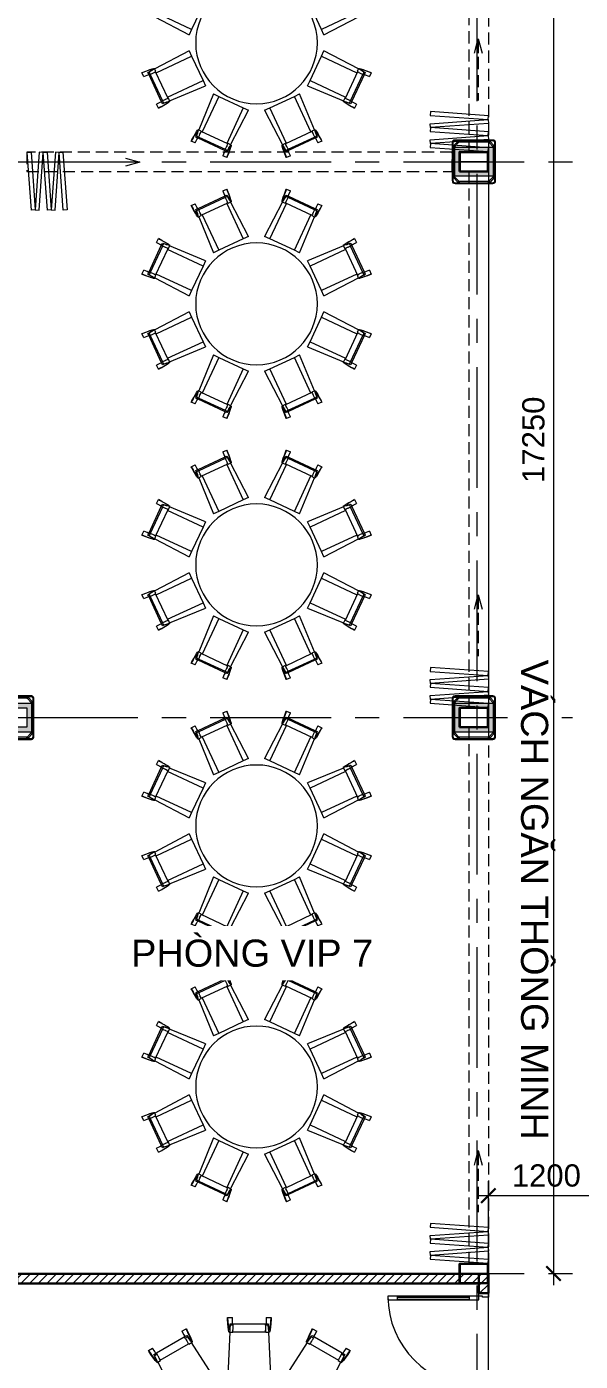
# Model space of a CAD drawing. Header units: millimetres. Extents: x 886808 to 1650903, y -1008069 to 230892.
# Drawn here: x 935289 to 941021, y -434078 to -420272 of the extents above; entities that cross this region are included whole.
import ezdxf
from ezdxf.xclip import XClip

# ---------------------------------------------------------------- set-up
doc = ezdxf.new("R2010")
doc.units = ezdxf.units.MM
doc.header["$XCLIPFRAME"] = 0
doc.linetypes.add('2nd Fl type B$0$$0$3.tuong bao ngoai$0$HIDDEN', pattern=[0.375, 0.25, -0.125])
doc.linetypes.add('CENTER', pattern=[2, 1.25, -0.25, 0.25, -0.25])
doc.layers.get('0').update_dxf_attribs({"lineweight": 0})
for name, color, linetype, lineweight in [('0.NETMANHNHAT-0.05', 251, 'Continuous', 0), ('03- Net Cua- 153', 153, 'Continuous', 9), ('8l NET TO', 8, 'Continuous', 9), ('A-GLAZ-CURT', 52, 'Continuous', 5), ('A-Wall', 113, 'Continuous', 30), ('A_Dim', 8, 'Continuous', 5), ('DS_Dim', 8, 'Continuous', 0), ('HACTH', 8, 'Continuous', 0), ('I-FURN', 252, 'Continuous', 5), ('net vl', 33, 'Continuous', 5), ('X-BT-MB-F1$0$SP-CỬA', 157, 'Continuous', 0)]:
    doc.layers.add(name, color=color, linetype=linetype, lineweight=lineweight)
doc.styles.add('Roof Fl type B$0$GHICHUTHUONG', font='arial.ttf', dxfattribs={"width": 0.8})
doc.styles.add('TIÊU ĐỀ', font='arial.ttf', dxfattribs={"height": 230})
doc.dimstyles.new('1-100', dxfattribs={"dimtxt": 230, "dimasz": 150, "dimexe": 150, "dimexo": 300, "dimgap": 90, "dimtad": 1, "dimdec": 0, "dimrnd": 5, "dimzin": 0, "dimtxsty": 'TIÊU ĐỀ', "dimblk": 'ARCHTICK', "dimcen": 100, "dimdle": 120, "dimclrd": 256, "dimclre": 256, "dimclrt": 2, "dimadec": 0, "dimazin": 0, "dimtfac": 1, "dimtdec": 0, "dimtix": 1, "dimtmove": 1, "dimatfit": 3, "dimldrblk": 'OPEN30', "dimfxl": 900, "dimtolj": 1, "dimtzin": 0, "dimlwd": 13, "dimlwe": 13, "dimarcsym": 1})

# ---------------------------------------------------------------- blocks, each defined once
blk = doc.blocks.new('TRUC KHU BEP')
at = {"layer": '8l NET TO', "color": 251, "linetype": 'CENTER', "ltscale": 1000, "true_color": 0x636466, "transparency": 33554636}
for p, q in [((5035, -4024), (5035, 41133)), ((-5729, 21350), (13215, 21350)), ((-5729, 15600), (13215, 15600)), ((-5729, 9850), (13215, 9850))]:
    blk.add_line(p, q, dxfattribs=at)
blk = doc.blocks.new('_ArchTick')
at = {"color": 0, "linetype": 'ByBlock', "const_width": 0.15}
blk.add_lwpolyline([(-0.5, -0.5), (0.5, 0.5)], dxfattribs=at)
blk = doc.blocks.new('_Open30')
at = {"color": 0, "linetype": 'ByBlock', "lineweight": -2}
for p, q in [((-1, 0.268), (0, 0)), ((0, 0), (-1, -0.268)), ((0, 0), (-1, 0))]:
    blk.add_line(p, q, dxfattribs=at)
blk = doc.blocks.new('A$C0DD655ED')
at = {"layer": 'A_Dim', "transparency": 33554636}
h = blk.add_hatch(dxfattribs=at)
h.set_pattern_fill('ANGLE', color=256)
h.set_pattern_definition([(0, (4687050.9006, -31895392.7794), (0, 6.985), [5.08, -1.905]), (90, (4687050.9006, -31895392.7794), (-6.985, 4e-16), [5.08, -1.905])])
h.paths.add_polyline_path([(25, 375), (425, 375), (425, 75), (25, 75)])
h.paths.add_polyline_path([(75, 325), (375, 325), (375, 125), (75, 125)], flags=16)
at = {"layer": '03- Net Cua- 153', "linetype": 'Continuous', "transparency": 33554636}
for p, q in [((125, 442), (125, 450)), ((125, 442), (125, 450)), ((128, 442), (128, 450)), ((128, 442), (128, 450)), ((322, 442), (322, 450)), ((322, 442), (322, 450)), ((325, 442), (325, 450)), ((325, 442), (325, 450)), ((442, 325), (450, 325)), ((442, 322), (450, 322)), ((125, 8), (125, 0)), ((125, 8), (125, 0)), ((128, 8), (128, 0)), ((128, 8), (128, 0)), ((322, 8), (322, 0)), ((322, 8), (322, 0)), ((325, 8), (325, 0)), ((325, 8), (325, 0)), ((442, 128), (450, 128)), ((442, 125), (450, 125))]:
    blk.add_line(p, q, dxfattribs=at)
for points in [[(30, 0), (420, 0, 0.414214), (450, 30), (450, 420, 0.414214), (420, 450), (30, 450, 0.414214), (0, 420), (0, 30, 0.414214)], [(30, 8), (420, 8, 0.414214), (442, 30), (442, 420, 0.414214), (420, 442), (30, 442, 0.414214), (8, 420), (8, 30, 0.414214)]]:
    blk.add_lwpolyline(points, format="xyb", close=True, dxfattribs=at)
at = {"layer": 'A-GLAZ-CURT', "transparency": 33554636}
for points in [[(61, 442), (75, 442), (75, 428), (61, 428)], [(389, 442), (375, 442), (375, 428), (389, 428)], [(11, 389), (25, 389), (25, 375), (11, 375)], [(425, 389), (439, 389), (439, 375), (425, 375)], [(11, 75), (25, 75), (25, 61), (11, 61)], [(61, 8), (75, 8), (75, 22), (61, 22)], [(389, 8), (375, 8), (375, 22), (389, 22)], [(425, 75), (439, 75), (439, 61), (425, 61)]]:
    blk.add_lwpolyline(points, close=True, dxfattribs=at)
at = {"layer": 'A_Dim', "transparency": 33554636}
for points in [[(15, 389), (61, 438)], [(71, 428), (25, 379)], [(75, 428), (61, 442)], [(61, 428), (75, 442)], [(375, 428), (389, 442)], [(389, 428), (375, 442)], [(379, 428), (425, 379)], [(435, 389), (389, 438)], [(25, 375), (11, 389)], [(11, 375), (25, 389)], [(439, 375), (425, 389)], [(425, 375), (439, 389)], [(25, 61), (11, 75)], [(11, 61), (25, 75)], [(15, 61), (61, 12)], [(73, 20), (25, 71)], [(75, 22), (61, 8)], [(61, 22), (75, 8)], [(375, 22), (389, 8)], [(389, 22), (375, 8)], [(377, 20), (425, 71)], [(435, 61), (389, 12)], [(439, 61), (425, 75)], [(425, 61), (439, 75)]]:
    blk.add_lwpolyline(points, dxfattribs=at)
for points in [[(61, 442), (389, 442), (389, 428), (61, 428)], [(25, 61), (11, 61), (11, 389), (25, 389)], [(25, 375), (425, 375), (425, 75), (25, 75)], [(75, 325), (375, 325), (375, 125), (75, 125)], [(425, 61), (439, 61), (439, 389), (425, 389)], [(61, 8), (389, 8), (389, 22), (61, 22)]]:
    blk.add_lwpolyline(points, close=True, dxfattribs=at)
blk = doc.blocks.new('*U608')
at = {"layer": 'I-FURN', "transparency": 33554636}
for p, q in [((1100, -945), (1100, -877)), ((1547, -898), (1100, -877)), ((1100, -1255), (1100, -945)), ((1547, -891), (1547, -930)), ((1552, -931), (1552, -1269)), ((1574, -890), (1573, -892)), ((1620, -933), (1620, -903)), ((1620, -903), (1636, -903)), ((1620, -933), (1636, -933)), ((1620, -933), (1636, -933)), ((1636, -903), (1636, -933)), ((1636, -933), (1636, -1267)), ((1684, -875), (1699, -875)), ((1699, -875), (1699, -925)), ((1100, -1323), (1100, -1255)), ((1100, -1323), (1547, -1302)), ((1547, -1270), (1547, -1309)), ((1550, -1269), (1548, -1270)), ((1620, -1297), (1620, -1267)), ((1620, -1267), (1636, -1267)), ((1620, -1297), (1636, -1297)), ((1636, -1267), (1636, -1297)), ((1699, -1325), (1684, -1325)), ((1699, -1275), (1699, -1325))]:
    blk.add_line(p, q, dxfattribs=at)
at = {"layer": 'I-FURN', "transparency": 33554636, "flags": 128}
for points in [[(1547, -890), (1555, -887), (1573, -884), (1601, -881), (1638, -878), (1684, -875)], [(1620, -903), (1587, -900), (1563, -897), (1550, -894), (1547, -890)], [(1548, -930), (1550, -931), (1563, -931), (1565, -932)], [(1699, -875), (1657, -878), (1623, -881), (1598, -884), (1582, -887), (1574, -890)], [(1575, -894), (1586, -897), (1606, -900), (1636, -903)], [(1582, -932), (1586, -932), (1588, -932)], [(1635, -926), (1657, -926), (1699, -925)], [(1547, -1310), (1550, -1306), (1563, -1303), (1587, -1300), (1620, -1297)], [(1684, -1325), (1638, -1322), (1601, -1319), (1573, -1316), (1555, -1313), (1547, -1310)], [(1552, -1269), (1566, -1268), (1570, -1268)], [(1565, -1268), (1563, -1269), (1556, -1269)], [(1620, -1267), (1586, -1268), (1570, -1268)], [(1636, -1297), (1606, -1300), (1586, -1303), (1575, -1306), (1574, -1310)], [(1574, -1310), (1582, -1313), (1598, -1316), (1623, -1319), (1657, -1322), (1699, -1325)], [(1699, -1275), (1657, -1274), (1635, -1274)]]:
    blk.add_lwpolyline(points, dxfattribs=at)
at = {"layer": 'I-FURN', "transparency": 33554636}
for start_param, end_param in [(0.092227, 0.260344), (0.269372, 0.369668)]:
    blk.add_ellipse((2630, -930), major_axis=(-1083, 0), ratio=0.007077, start_param=start_param, end_param=end_param, dxfattribs=at)
blk = doc.blocks.new('*U609')
at = {"layer": 'A_Dim', "color": 0, "linetype": 'ByBlock', "lineweight": -2, "transparency": 16777216}
for p, rotation in [((1515429, -18060), 90.00000000000004), ((1515577, -18610), 120), ((1515577, -17510), 60.00000000000006), ((1515979, -19013), 150.0000000000001), ((1515979, -17108), 30.00000000000008), ((1516529, -19160), 180), ((1517079, -19013), 210), ((1517079, -17108), 330.0000000000001), ((1517482, -18610), 240), ((1517482, -17510), 300.0000000000001), ((1517629, -18060), 270)]:
    blk.add_blockref('*U608', p, dxfattribs=dict(at, rotation=rotation))
blk.add_blockref('*U608', (1516529, -16960), dxfattribs=at)
blk = doc.blocks.new('Cafeteria_Table_-_Round_3929 - 54_ Dia_-V26-MẶT BẰNG BỐ TRÍ TẦNG 2')
at = {"layer": 'I-FURN', "transparency": 33554636}
for p, q in [((-452, 986), (-179, 1113)), ((-197, 1168), (-156, 1187)), ((-179, 1113), (-155, 1125)), ((-174, 1101), (-179, 1113)), ((-149, 1112), (-174, 1101)), ((-156, 1187), (-151, 1175)), ((-149, 1112), (-155, 1125)), ((460, 1125), (454, 1112)), ((478, 1101), (454, 1112)), ((455, 1175), (461, 1187)), ((460, 1125), (484, 1113)), ((461, 1187), (502, 1168)), ((484, 1113), (478, 1101)), ((484, 1113), (757, 986)), ((-523, 1016), (-483, 1035)), ((-518, 1004), (-523, 1016)), ((-476, 975), (-452, 986)), ((-470, 962), (-476, 975)), ((-446, 974), (-470, 962)), ((-446, 974), (-452, 986)), ((-446, 974), (-452, 986)), ((-174, 1101), (-446, 974)), ((-422, 917), (-146, 1046)), ((-157, 1040), (15, 672)), ((-145, 1044), (-143, 1042)), ((-143, 1042), (-112, 1057)), ((-131, 1086), (-124, 1079)), ((-122, 1078), (-121, 1079)), ((70, 697), (-117, 1055)), ((422, 1055), (235, 697)), ((290, 672), (462, 1040)), ((417, 1057), (448, 1042)), ((426, 1079), (427, 1078)), ((429, 1079), (436, 1086)), ((448, 1042), (450, 1044)), ((451, 1046), (726, 917)), ((751, 974), (478, 1101)), ((757, 986), (751, 974)), ((757, 986), (751, 974)), ((775, 962), (751, 974)), ((757, 986), (781, 975)), ((781, 975), (775, 962)), ((788, 1035), (828, 1016)), ((828, 1016), (822, 1004)), ((-452, 898), (-421, 913)), ((-447, 901), (-294, 528)), ((-432, 942), (-434, 946)), ((-411, 922), (-239, 554)), ((544, 554), (715, 922)), ((598, 528), (752, 901)), ((725, 913), (757, 898)), ((739, 946), (737, 942)), ((70, 697), (15, 672)), ((290, 672), (235, 697)), ((-961, 332), (-834, 604)), ((-821, 598), (-948, 326)), ((-893, 298), (-764, 574)), ((-882, 635), (-863, 676)), ((-863, 676), (-851, 670)), ((-834, 604), (-823, 629)), ((-834, 604), (-821, 599)), ((-834, 604), (-821, 598)), ((-823, 629), (-810, 623)), ((-810, 623), (-821, 599)), ((-793, 586), (-790, 585)), ((-401, 391), (-770, 563)), ((-767, 614), (-767, 616)), ((-760, 573), (-746, 605)), ((-376, 446), (-748, 599)), ((-239, 554), (-294, 528)), ((15, 672), (-239, 554)), ((544, 554), (290, 672)), ((598, 528), (544, 554)), ((1053, 599), (680, 446)), ((1074, 563), (706, 391)), ((1050, 605), (1065, 573)), ((1069, 574), (1198, 298)), ((1072, 616), (1072, 614)), ((1094, 585), (1098, 586)), ((1115, 623), (1127, 629)), ((1126, 599), (1115, 623)), ((1126, 599), (1139, 604)), ((1126, 598), (1139, 604)), ((1253, 326), (1126, 598)), ((1127, 629), (1139, 604)), ((1139, 604), (1266, 332)), ((1156, 670), (1168, 676)), ((1168, 676), (1187, 635)), ((-376, 446), (-401, 391)), ((706, 391), (680, 446)), ((-1034, 309), (-1016, 349)), ((-1022, 303), (-1034, 309)), ((-972, 308), (-961, 332)), ((-972, 308), (-960, 302)), ((-961, 332), (-948, 326)), ((-948, 326), (-960, 302)), ((-908, 306), (-904, 304)), ((-904, 264), (-890, 296)), ((-902, 303), (-893, 298)), ((-890, 296), (-892, 297)), ((-520, 138), (-888, 309)), ((-401, 391), (-520, 138)), ((824, 138), (706, 391)), ((1192, 309), (824, 138)), ((1194, 296), (1209, 264)), ((1196, 297), (1195, 296)), ((1253, 326), (1266, 332)), ((1265, 302), (1253, 326)), ((1265, 302), (1277, 308)), ((1266, 332), (1277, 308)), ((1320, 349), (1339, 309)), ((1339, 309), (1327, 303)), ((-927, 274), (-926, 274)), ((-902, 270), (-545, 83)), ((850, 83), (1207, 270)), ((1231, 274), (1232, 274)), ((-520, 138), (-545, 83)), ((850, 83), (824, 138)), ((-545, -83), (-902, -270)), ((-888, -309), (-520, -138)), ((-545, -83), (-520, -138)), ((-520, -138), (-401, -391)), ((706, -391), (824, -138)), ((824, -138), (850, -83)), ((824, -138), (1192, -309)), ((1207, -270), (850, -83)), ((-926, -274), (-927, -274)), ((-890, -296), (-904, -264)), ((1209, -264), (1194, -296)), ((1232, -274), (1231, -274)), ((-1034, -309), (-1022, -303)), ((-1016, -349), (-1034, -309)), ((-960, -302), (-972, -308)), ((-961, -332), (-972, -308)), ((-948, -326), (-961, -332)), ((-834, -604), (-961, -332)), ((-960, -302), (-948, -326)), ((-948, -326), (-821, -598)), ((-904, -304), (-908, -306)), ((-893, -298), (-902, -303)), ((-764, -574), (-893, -298)), ((-892, -297), (-890, -296)), ((-770, -563), (-401, -391)), ((-401, -391), (-376, -446)), ((680, -446), (706, -391)), ((706, -391), (1074, -563)), ((1198, -298), (1069, -574)), ((1126, -598), (1253, -326)), ((1266, -332), (1139, -604)), ((1195, -296), (1196, -297)), ((1253, -326), (1265, -302)), ((1266, -332), (1253, -326)), ((1277, -308), (1265, -302)), ((1277, -308), (1266, -332)), ((1339, -309), (1320, -349)), ((1327, -303), (1339, -309)), ((-748, -599), (-376, -446)), ((-294, -528), (-447, -901)), ((-294, -528), (-239, -554)), ((544, -554), (598, -528)), ((752, -901), (598, -528)), ((680, -446), (1053, -599)), ((-863, -676), (-882, -635)), ((-851, -670), (-863, -676)), ((-821, -598), (-834, -604)), ((-821, -599), (-834, -604)), ((-823, -629), (-834, -604)), ((-810, -623), (-823, -629)), ((-821, -599), (-810, -623)), ((-767, -616), (-767, -614)), ((-746, -605), (-760, -573)), ((-239, -554), (-411, -922)), ((-239, -554), (15, -672)), ((15, -672), (-157, -1040)), ((15, -672), (70, -697)), ((235, -697), (290, -672)), ((290, -672), (544, -554)), ((462, -1040), (290, -672)), ((715, -922), (544, -554)), ((1065, -573), (1050, -605)), ((1072, -614), (1072, -616)), ((1098, -586), (1094, -585)), ((1115, -623), (1126, -599)), ((1127, -629), (1115, -623)), ((1139, -604), (1126, -598)), ((1139, -604), (1126, -599)), ((1139, -604), (1127, -629)), ((1168, -676), (1156, -670)), ((1187, -635), (1168, -676)), ((-117, -1055), (70, -697)), ((235, -697), (422, -1055)), ((-476, -975), (-470, -962)), ((-470, -962), (-446, -974)), ((-462, -920), (-463, -920)), ((-421, -913), (-452, -898)), ((-146, -1046), (-422, -917)), ((726, -917), (451, -1046)), ((757, -898), (725, -913)), ((751, -974), (775, -962)), ((768, -920), (767, -920)), ((775, -962), (781, -975)), ((-523, -1016), (-518, -1004)), ((-483, -1035), (-523, -1016)), ((-452, -986), (-476, -975)), ((-452, -986), (-446, -974)), ((-452, -986), (-446, -974)), ((-179, -1113), (-452, -986)), ((-446, -974), (-174, -1101)), ((-179, -1113), (-174, -1101)), ((-174, -1101), (-149, -1112)), ((-143, -1042), (-145, -1044)), ((-112, -1057), (-143, -1042)), ((448, -1042), (417, -1057)), ((450, -1044), (448, -1042)), ((454, -1112), (478, -1101)), ((478, -1101), (751, -974)), ((478, -1101), (484, -1113)), ((757, -986), (484, -1113)), ((751, -974), (757, -986)), ((751, -974), (757, -986)), ((781, -975), (757, -986)), ((828, -1016), (788, -1035)), ((822, -1004), (828, -1016)), ((-156, -1187), (-197, -1168)), ((-155, -1125), (-179, -1113)), ((-151, -1175), (-156, -1187)), ((-155, -1125), (-149, -1112)), ((454, -1112), (460, -1125)), ((461, -1187), (455, -1175)), ((484, -1113), (460, -1125)), ((502, -1168), (461, -1187))]:
    blk.add_line(p, q, dxfattribs=at)
at = {"layer": 'I-FURN', "transparency": 33554636, "flags": 128}
for points in [[(-197, 1168), (-182, 1133), (-174, 1115)], [(-121, 1079), (-122, 1087), (-125, 1101), (-132, 1123), (-143, 1152), (-156, 1187)], [(-155, 1125), (-142, 1102), (-131, 1087)], [(-151, 1175), (-135, 1136), (-124, 1104), (-116, 1081), (-111, 1065), (-111, 1057)], [(-111, 1057), (-115, 1058), (-122, 1068), (-134, 1086), (-149, 1112)], [(416, 1057), (416, 1065), (420, 1081), (428, 1104), (440, 1136), (455, 1175)], [(454, 1112), (439, 1086), (427, 1068), (420, 1058), (416, 1057)], [(461, 1187), (447, 1152), (437, 1123), (430, 1101), (426, 1087), (426, 1079)], [(436, 1087), (446, 1102), (460, 1125)], [(478, 1115), (486, 1133), (502, 1168)], [(-523, 1016), (-505, 983), (-490, 956), (-478, 937), (-469, 925), (-463, 920)], [(-453, 898), (-459, 903), (-468, 916), (-481, 938), (-498, 967), (-518, 1004)], [(-457, 983), (-466, 1001), (-483, 1035)], [(-463, 920), (-461, 922), (-463, 932), (-468, 950), (-476, 975)], [(-174, 1101), (-160, 1073), (-153, 1060)], [(-146, 1046), (-152, 1057), (-154, 1060)], [(-151, 1056), (-151, 1054), (-148, 1049)], [(458, 1060), (456, 1057), (451, 1046)], [(452, 1049), (455, 1054), (456, 1056)], [(458, 1060), (465, 1073), (478, 1101)], [(822, 1004), (802, 967), (786, 938), (773, 916), (763, 903), (758, 898)], [(788, 1035), (771, 1001), (762, 983)], [(781, 975), (772, 950), (767, 932), (766, 922), (768, 920)], [(768, 920), (773, 925), (782, 937), (794, 956), (810, 983), (828, 1016)], [(-470, 962), (-460, 934), (-454, 913), (-451, 901), (-453, 898)], [(-421, 913), (-421, 915), (-425, 926)], [(730, 926), (726, 915), (726, 913)], [(758, 898), (756, 901), (758, 913), (765, 934), (775, 962)], [(-882, 635), (-848, 618), (-831, 609)], [(-767, 616), (-772, 621), (-785, 630), (-804, 642), (-830, 657), (-863, 676)], [(-851, 670), (-815, 650), (-785, 633), (-764, 620), (-751, 611), (-746, 606)], [(-823, 629), (-797, 620), (-780, 615), (-770, 613)], [(-746, 606), (-749, 604), (-761, 606), (-781, 612), (-810, 623)], [(-776, 579), (-774, 578), (-763, 574), (-761, 573)], [(1050, 606), (1056, 611), (1069, 620), (1090, 633), (1119, 650), (1156, 670)], [(1115, 623), (1086, 612), (1066, 606), (1054, 604), (1050, 606)], [(1066, 573), (1068, 574), (1079, 578)], [(1168, 676), (1135, 657), (1109, 642), (1089, 630), (1077, 621), (1072, 616)], [(1074, 613), (1085, 615), (1102, 620), (1127, 629)], [(1135, 609), (1153, 618), (1187, 635)], [(-1034, 309), (-999, 295), (-970, 285), (-949, 278), (-934, 274), (-927, 274)], [(-905, 264), (-913, 264), (-928, 268), (-952, 276), (-983, 288), (-1022, 303)], [(-963, 326), (-981, 334), (-1016, 349)], [(-927, 277), (-934, 284), (-949, 294), (-972, 308)], [(-960, 302), (-933, 286), (-915, 275), (-906, 267), (-905, 264)], [(-908, 306), (-921, 313), (-948, 326)], [(-896, 300), (-902, 303), (-903, 303)], [(1198, 298), (1209, 304), (1213, 306)], [(1209, 304), (1207, 303), (1201, 300)], [(1327, 303), (1288, 288), (1257, 276), (1233, 268), (1217, 264), (1210, 264)], [(1210, 264), (1211, 267), (1220, 275), (1238, 286), (1265, 302)], [(1253, 326), (1226, 313), (1212, 306)], [(1277, 308), (1254, 294), (1239, 284), (1231, 277)], [(1232, 274), (1239, 274), (1254, 278), (1275, 285), (1304, 295), (1339, 309)], [(1320, 349), (1286, 334), (1267, 326)], [(-927, -274), (-934, -274), (-949, -278), (-970, -285), (-999, -295), (-1034, -309)], [(-1022, -303), (-983, -288), (-952, -276), (-928, -268), (-913, -264), (-905, -264)], [(-905, -264), (-906, -267), (-915, -275), (-933, -286), (-960, -302)], [(1265, -302), (1238, -286), (1220, -275), (1211, -267), (1210, -264)], [(1210, -264), (1217, -264), (1233, -268), (1257, -276), (1288, -288), (1327, -303)], [(1339, -309), (1304, -295), (1275, -285), (1254, -278), (1239, -274), (1232, -274)], [(-1016, -349), (-981, -334), (-963, -326)], [(-972, -308), (-949, -294), (-934, -284), (-927, -277)], [(-948, -326), (-921, -313), (-908, -306)], [(-903, -303), (-902, -303), (-896, -300)], [(1213, -306), (1209, -304), (1198, -298)], [(1201, -300), (1207, -303), (1209, -304)], [(1212, -306), (1226, -313), (1253, -326)], [(1231, -277), (1239, -284), (1254, -294), (1277, -308)], [(1267, -326), (1286, -334), (1320, -349)], [(-831, -609), (-848, -618), (-882, -635)], [(-863, -676), (-830, -657), (-804, -642), (-785, -630), (-772, -621), (-767, -616)], [(-746, -606), (-751, -611), (-764, -620), (-785, -633), (-815, -650), (-851, -670)], [(-770, -613), (-780, -615), (-797, -620), (-823, -629)], [(-810, -623), (-781, -612), (-761, -606), (-749, -604), (-746, -606)], [(-790, -585), (-793, -586), (-795, -587)], [(-761, -573), (-763, -574), (-774, -578), (-776, -579)], [(1050, -606), (1054, -604), (1066, -606), (1086, -612), (1115, -623)], [(1156, -670), (1119, -650), (1090, -633), (1069, -620), (1056, -611), (1050, -606)], [(1079, -578), (1068, -574), (1066, -573)], [(1072, -616), (1077, -621), (1089, -630), (1109, -642), (1135, -657), (1168, -676)], [(1127, -629), (1102, -620), (1085, -615), (1074, -613)], [(1187, -635), (1153, -618), (1135, -609)], [(-463, -920), (-469, -925), (-478, -937), (-490, -956), (-505, -983), (-523, -1016)], [(-518, -1004), (-498, -967), (-481, -938), (-468, -916), (-459, -903), (-453, -898)], [(-476, -975), (-468, -950), (-463, -932), (-461, -922)], [(-453, -898), (-451, -901), (-454, -913), (-460, -934), (-470, -962)], [(-434, -947), (-434, -946), (-432, -942)], [(-426, -928), (-425, -926), (-421, -915), (-421, -913)], [(726, -913), (726, -915), (730, -926), (731, -928)], [(737, -942), (739, -946), (739, -947)], [(775, -962), (765, -934), (758, -913), (756, -901), (758, -898)], [(758, -898), (763, -903), (773, -916), (786, -938), (802, -967), (822, -1004)], [(766, -922), (767, -932), (772, -950), (781, -975)], [(828, -1016), (810, -983), (794, -956), (782, -937), (773, -925), (768, -920)], [(-483, -1035), (-466, -1001), (-457, -983)], [(-153, -1060), (-160, -1073), (-174, -1101)], [(-156, -1187), (-143, -1152), (-132, -1123), (-125, -1101), (-122, -1087), (-121, -1079)], [(-121, -1079), (-124, -1079), (-131, -1087), (-142, -1102), (-155, -1125)], [(-154, -1060), (-152, -1057), (-146, -1046)], [(-148, -1049), (-151, -1054), (-151, -1056)], [(-111, -1057), (-111, -1065), (-116, -1081), (-124, -1104), (-135, -1136), (-151, -1175)], [(-149, -1112), (-134, -1086), (-122, -1068), (-115, -1058), (-111, -1057)], [(455, -1175), (440, -1136), (428, -1104), (420, -1081), (416, -1065), (416, -1057)], [(416, -1057), (420, -1058), (427, -1068), (439, -1086), (454, -1112)], [(460, -1125), (446, -1102), (436, -1087), (429, -1079), (426, -1079)], [(426, -1079), (426, -1087), (430, -1101), (437, -1123), (447, -1152), (461, -1187)], [(451, -1046), (456, -1057), (458, -1060)], [(456, -1056), (455, -1054), (452, -1049)], [(478, -1101), (465, -1073), (458, -1060)], [(762, -983), (771, -1001), (788, -1035)], [(-174, -1115), (-182, -1133), (-197, -1168)], [(502, -1168), (486, -1133), (478, -1115)]]:
    blk.add_lwpolyline(points, dxfattribs=at)
at = {"layer": 'I-FURN', "transparency": 33554636}
for start, end in [(0, 180), (180, 0)]:
    blk.add_arc((152, 0), 630, start, end, dxfattribs=at)
for centre, major_axis, start_param, end_param in [((-833, 1797), (-412, 884), 3.410964, 3.51126), ((1137, 1797), (412, 884), 2.771925, 2.872221), ((-833, 1797), (-412, 884), 3.23382, 3.401937), ((1137, 1797), (412, 884), 2.881248, 3.049365), ((-1644, 985), (-884, 412), 2.771925, 2.865674), ((-1644, 985), (-884, 412), 2.881248, 3.049365), ((1949, 985), (884, 412), 3.23382, 3.401937), ((1949, 985), (884, 412), 3.417511, 3.51126), ((-1644, -985), (884, 412), 0.269372, 0.369668), ((-1644, -985), (884, 412), 0.092227, 0.260344), ((1949, -985), (-884, 412), 6.022841, 6.190958), ((1949, -985), (-884, 412), 5.913518, 6.013814), ((-833, -1797), (412, 884), 5.913518, 6.013814), ((-833, -1797), (412, 884), 6.022841, 6.190958), ((1137, -1797), (-412, 884), 0.092227, 0.260344), ((1137, -1797), (-412, 884), 0.269372, 0.369668)]:
    blk.add_ellipse(centre, major_axis=major_axis, ratio=0.007077, start_param=start_param, end_param=end_param, dxfattribs=at)
blk = doc.blocks.new('*D641')
at = {"layer": 'A_Dim', "lineweight": 13, "transparency": 16777216}
for p, q in [((940069, -434889), (940069, -432214)), ((941269, -434817), (941269, -432214)), ((939949, -432364), (941389, -432364))]:
    blk.add_line(p, q, dxfattribs=at)
at = {"layer": 'Defpoints', "color": 0, "transparency": 16777216}
for p in [(941269, -432364), (941269, -435117), (940069, -435189, 0)]:
    blk.add_point(p, dxfattribs=at)
at = {"layer": 'A_Dim', "lineweight": 13, "transparency": 16777216, "xscale": 150, "yscale": 150, "zscale": 150, "rotation": 180}
blk.add_blockref('_ArchTick', (940069, -432364), dxfattribs=at)
at = {"layer": 'A_Dim', "lineweight": 13, "transparency": 16777216, "xscale": 150, "yscale": 150, "zscale": 150}
blk.add_blockref('_ArchTick', (941269, -432364), dxfattribs=at)
at = {"layer": 'A_Dim', "color": 2, "transparency": 16777216, "insert": (940669, -432157), "char_height": 230, "attachment_point": 5, "style": 'TIÊU ĐỀ'}
blk.add_mtext('\\A1;1200', dxfattribs=at)
blk = doc.blocks.new('*D1242')
at = {"layer": 'A_Dim', "lineweight": 13, "transparency": 16777216}
for p, q in [((940743, -415800), (940743, -433290)), ((940625, -415920), (940893, -415920)), ((940727, -433170), (940893, -433170))]:
    blk.add_line(p, q, dxfattribs=at)
at = {"layer": 'Defpoints', "color": 0, "transparency": 16777216}
for p in [(940325, -415920), (940427, -433170), (940743, -433170)]:
    blk.add_point(p, dxfattribs=at)
at = {"layer": 'A_Dim', "lineweight": 13, "transparency": 16777216, "xscale": 150, "yscale": 150, "zscale": 150}
for p, rotation in [((940743, -415920), 90), ((940743, -433170), 270)]:
    blk.add_blockref('_ArchTick', p, dxfattribs=dict(at, rotation=rotation))
at = {"layer": 'A_Dim', "color": 2, "transparency": 16777216, "insert": (940536, -424545), "char_height": 230, "attachment_point": 5, "rotation": 90, "style": 'TIÊU ĐỀ'}
blk.add_mtext('\\A1;17250', dxfattribs=at)
blk = doc.blocks.new('*U73')
at = {"layer": 'X-BT-MB-F1$0$SP-CỬA', "transparency": 33554636}
blk.add_line((-50, 100), (-50, 840), dxfattribs=at)
for points in [[(-30, 0), (-30, 940), (-70, 940), (-70, 0)], [(-30, 100), (-70, 100), (-70, 840), (-30, 840)], [(-1000, -100), (-960, -100), (-960, -40), (-970, -40), (-970, 0), (-1000, 0)], [(0, -100), (-40, -100), (-40, -40), (-30, -40), (-30, 0), (0, 0)]]:
    blk.add_lwpolyline(points, close=True, dxfattribs=at)
at = {"layer": 'X-BT-MB-F1$0$SP-CỬA', "ltscale": 100, "transparency": 33554636}
blk.add_arc((-30, 0), 940, 90, 180, dxfattribs=at)
blk = doc.blocks.new('cc')
at = {"layer": 'A-GLAZ-CURT', "transparency": 33554636}
blk.add_lwpolyline([(222569, 39756), (222287, 39756), (222287, 39659), (222278, 39659), (222278, 39859), (222287, 39859), (222287, 39762), (222569, 39762), (222569, 39859), (222578, 39859), (222578, 39659), (222569, 39659)], close=True, dxfattribs=at)
at = {"layer": 'A-Wall', "transparency": 33554636}
blk.add_lwpolyline([(222278, 39659), (222578, 39659), (222578, 39859), (222278, 39859)], close=True, dxfattribs=at)
blk = doc.blocks.new('*U181')
at = {"layer": '0.NETMANHNHAT-0.05', "color": 251, "lineweight": 5, "true_color": 0x636466, "transparency": 33554636}
for points in [[(6, 3), (46, 0), (88, 598), (49, 601)], [(171, 3), (131, 0), (88, 598), (128, 601)], [(171, 3), (211, 0), (254, 598), (214, 601)], [(336, 3), (297, 0), (254, 598), (294, 601)], [(336, 3), (376, 0), (419, 598), (379, 601)]]:
    blk.add_lwpolyline(points, close=True, dxfattribs=at)
at = {"layer": '0.NETMANHNHAT-0.05', "color": 251, "linetype": '2nd Fl type B$0$$0$3.tuong bao ngoai$0$HIDDEN', "lineweight": 5, "ltscale": 500, "true_color": 0x636466, "transparency": 33554636}
blk.add_lwpolyline([(4405, 0), (0, 0), (0, 200), (4405, 200)], close=True, dxfattribs=at)
blk.add_leader([(1172, 104), (535, 104)], dimstyle='1-100', override={"dimscale": 0, "dimtad": 0}, dxfattribs=at)
blk = doc.blocks.new('*U164')
at = {"layer": '0.NETMANHNHAT-0.05', "color": 251, "lineweight": 5, "true_color": 0x636466, "transparency": 33554636}
for points in [[(6, 3), (46, 0), (88, 598), (49, 601)], [(171, 3), (131, 0), (88, 598), (128, 601)], [(171, 3), (211, 0), (254, 598), (214, 601)], [(336, 3), (297, 0), (254, 598), (294, 601)], [(336, 3), (376, 0), (419, 598), (379, 601)]]:
    blk.add_lwpolyline(points, close=True, dxfattribs=at)
at = {"layer": '0.NETMANHNHAT-0.05', "color": 251, "linetype": '2nd Fl type B$0$$0$3.tuong bao ngoai$0$HIDDEN', "lineweight": 5, "ltscale": 500, "true_color": 0x636466, "transparency": 33554636}
blk.add_lwpolyline([(5550, 0), (0, 0), (0, 200), (5550, 200)], close=True, dxfattribs=at)
blk.add_leader([(1172, 104), (535, 104)], dimstyle='1-100', override={"dimscale": 0, "dimtad": 0}, dxfattribs=at)
blk = doc.blocks.new('*U180')
at = {"layer": '0.NETMANHNHAT-0.05', "color": 251, "lineweight": 5, "true_color": 0x636466, "transparency": 33554636}
for points in [[(6, 3), (46, 0), (88, 598), (49, 601)], [(171, 3), (131, 0), (88, 598), (128, 601)], [(171, 3), (211, 0), (254, 598), (214, 601)], [(336, 3), (297, 0), (254, 598), (294, 601)], [(336, 3), (376, 0), (419, 598), (379, 601)]]:
    blk.add_lwpolyline(points, close=True, dxfattribs=at)
at = {"layer": '0.NETMANHNHAT-0.05', "color": 251, "linetype": '2nd Fl type B$0$$0$3.tuong bao ngoai$0$HIDDEN', "lineweight": 5, "ltscale": 500, "true_color": 0x636466, "transparency": 33554636}
blk.add_lwpolyline([(5425, 0), (0, 0), (0, 200), (5425, 200)], close=True, dxfattribs=at)
blk.add_leader([(1172, 104), (535, 104)], dimstyle='1-100', override={"dimscale": 0, "dimtad": 0}, dxfattribs=at)

msp = doc.modelspace()

# ---------------------------------------------------------------- hatches: boundary and pattern name
at = {"layer": 'HACTH', "transparency": 33554636}
h = msp.add_hatch(dxfattribs=at)
h.set_pattern_fill('ANSI31', color=256, scale=20)
h.paths.add_polyline_path([(958118.6, -409178.1), (958318.6, -409178.1), (958318.6, -406119.7), (958118.6, -406119.7)])
h.paths.add_polyline_path([(944818.1, -410919.7), (949148.3, -410919.9), (949148.3, -411019.9), (944818.1, -411019.7)])
h.paths.add_polyline_path([(960798.6, -406119.5), (965418.6, -406119.3), (965418.6, -405919.7), (960798.6, -405920)])
h.paths.add_polyline_path([(955518.6, -438719.8), (951068.6, -438719.7), (951068.6, -438919.7), (955518.6, -438919.7)])
h.paths.add_polyline_path([(934988.6, -406119.3), (935188.6, -406119.3), (935188.6, -411207), (934988.6, -411207)])
h.paths.add_polyline_path([(950868.6, -434769.7), (951068.6, -434769.7), (951068.6, -443019.7), (950868.6, -443019.7)])
h.paths.add_polyline_path([(945418.6, -441869.7), (945518.6, -441869.7), (945518.6, -442819.7), (945418.6, -442819.7)])
h.paths.add_polyline_path([(945118.6, -441869.7), (945518.6, -441869.7), (945518.6, -441769.7), (945118.6, -441769.7)])
h.paths.add_polyline_path([(943336, -442819.7), (945731.1, -442819.7), (945731.1, -443019.7), (943336, -443019.7)])
h.paths.add_polyline_path([(956518.6, -438719.8), (958318.6, -438719.7), (958318.6, -438919.7), (956518.6, -438919.8)])
h.paths.add_polyline_path([(936488.6, -411019.6), (940144.6, -411019.7), (940144.6, -410919.7), (936488.6, -410919.6)])
h.paths.add_polyline_path([(944918.5, -407719.7), (945118.5, -407719.7), (945118.6, -406119.7), (944918.6, -406119.7)])
h.paths.add_polyline_path([(935488.6, -411019.7), (935188.6, -411019.7), (935188.6, -410919.8), (935488.6, -410919.8)])
h.paths.add_polyline_path([(957518.6, -411019.7), (958318.6, -411019.7), (958318.6, -410819.7), (957518.6, -410819.7)])
h.paths.add_polyline_path([(950768.6, -410919.7), (957518.6, -410919.7), (957518.6, -411019.7), (950768.6, -411019.7)])
h.paths.add_polyline_path([(950256.1, -442819.7), (950868.6, -442819.7), (950868.6, -443019.7), (950256.1, -443019.7)])
h.paths.add_polyline_path([(947331.1, -442819.7), (948656.1, -442819.7), (948656.1, -443019.7), (947331.1, -443019.7)])
h.paths.add_polyline_path([(944918.6, -442819.7), (945118.6, -442819.7), (945118.6, -434869.7), (944918.6, -434869.7)])
h.paths.add_polyline_path([(951068.6, -433069.7), (941268.6, -433069.7), (941268.6, -433169.7), (951068.6, -433169.7)])
h.paths.add_polyline_path([(949868.6, -434769.7), (946038.6, -434769.7), (946038.6, -434869.7), (949868.6, -434869.7)])
h.paths.add_polyline_path([(950668.6, -434869.7), (950868.6, -434869.7), (950868.6, -434769.7), (950668.6, -434769.7)])
h.paths.add_polyline_path([(947646.1, -434869.7), (947646.1, -437979.8), (947546.1, -437979.8), (947546.1, -434869.7)])
h.paths.add_polyline_path([(948353.6, -437979.8), (946838.6, -437979.8), (946838.6, -438079.7), (948353.6, -438079.7)])
h.paths.add_polyline_path([(948353.6, -438079.7), (948353.6, -442819.7), (948253.6, -442819.7), (948253.6, -438079.7)])
h.paths.add_polyline_path([(934988.6, -436944.7), (935188.6, -436944.7), (935188.6, -442819.7), (934988.6, -442819.7)])
h.paths.add_polyline_path([(941536, -405919.3), (938371.1, -405919.3), (938371.1, -406119.3), (941536, -406119.3)])
h.paths.add_polyline_path([(936571.1, -405919.7), (934988.6, -405919.7), (934988.6, -406119.3), (936571.1, -406119.3)])
h.paths.add_polyline_path([(946778.6, -406269.3), (946678.6, -406269.3), (946678.6, -406119.3), (946778.6, -406119.3)])
h.paths.add_polyline_path([(946778.6, -407619.7), (946678.6, -407619.7), (946678.6, -407369.7), (946778.6, -407369.7)])
h.paths.add_polyline_path([(946678.6, -407519.7), (946678.6, -407619.7), (945118.6, -407619.7), (945118.6, -407519.7)])
h.paths.add_polyline_path([(949598.6, -406119.3), (955443.6, -406119.5), (955443.6, -405920), (949598.6, -405919.7)])
h.paths.add_polyline_path([(943336, -405919.3), (947798.6, -405919.3), (947798.6, -406119.3), (943336, -406119.3)])
h.paths.add_polyline_path([(934988.6, -432694.7), (935188.6, -432694.7), (935188.6, -435144.7), (934988.6, -435144.7)])
h.paths.add_polyline_path([(934988.6, -426944.7), (935188.6, -426944.7), (935188.6, -427894.7), (934988.6, -427894.7)])
h.paths.add_polyline_path([(935188.6, -415519.7), (934988.6, -415519.7), (934988.6, -421569.7), (935188.6, -421569.7), (935188.6, -419869.7)])
h.paths.add_polyline_path([(940068.6, -443019.7), (938371.1, -443019.7), (938371.1, -442819.7), (940068.6, -442819.7)])
h.paths.add_polyline_path([(936571.1, -443019.7), (934988.6, -443019.7), (934988.6, -442819.7), (936571.1, -442819.7)])
h.paths.add_polyline_path([(958998.6, -405919.7), (955443.6, -405919.7), (955443.6, -406119.7), (958998.6, -406119.7)])
h.paths.add_polyline_path([(958418.3, -408449.3), (958318.6, -408449.3), (958318.6, -408349.3), (958418.3, -408349.3)])
h.paths.add_polyline_path([(963058.6, -408449.3), (960038.6, -408449.3), (960038.6, -408349.3), (963058.6, -408349.3)])
h.paths.add_polyline_path([(951068.6, -443019.7), (951872.6, -443019.7), (951872.6, -442819.7), (951068.6, -442819.7)])
h.paths.add_polyline_path([(953472.6, -443019.7), (954272.6, -443019.7), (954272.6, -442819.7), (953472.6, -442819.7)])
h.paths.add_polyline_path([(955872.6, -443019.7), (956784.8, -443019.7), (956784.8, -442819.7), (955872.6, -442819.7)])
h.paths.add_polyline_path([(938788.4, -438719.7), (935188.6, -438719.7), (935188.6, -438819.7), (938788.4, -438819.7)])
h.paths.add_polyline_path([(943243.6, -435657.2), (943243.6, -436107.2), (943343.6, -436107.2), (943343.6, -435657.2)])
h.paths.add_polyline_path([(939968.5, -438719.7), (940068.5, -438719.7), (940068.6, -442819.7), (939968.6, -442819.7)])
h.paths.add_polyline_path([(939968.6, -438617), (940068.6, -438617), (940068.6, -438719.7), (939968.6, -438719.7)])
h.paths.add_polyline_path([(941268.6, -436072.8), (941368.6, -436072.8), (941368.8, -442819.7), (941268.8, -442819.7)])
h.paths.add_polyline_path([(938788.4, -437417), (939968.6, -437417), (939968.6, -437517), (938788.4, -437517)])
h.paths.add_polyline_path([(938788.4, -437517), (938788.4, -437919.8), (938688.4, -437919.8), (938688.4, -437517)])
h.paths.add_polyline_path([(938788.4, -438619.8), (938788.4, -438719.8), (938688.4, -438719.8), (938688.4, -438619.8)])
h.paths.add_polyline_path([(936988.5, -437417), (938788.4, -437417), (938788.4, -437517), (936988.5, -437517)])
h.paths.add_polyline_path([(936888.5, -437417), (935988.6, -437417), (935988.6, -437517), (936888.5, -437517)])
h.paths.add_polyline_path([(935288.6, -437417), (935188.6, -437417), (935188.6, -437517), (935288.6, -437517)])
h.paths.add_polyline_path([(936888.5, -437417), (936988.5, -437417), (936988.5, -438719.7), (936888.5, -438719.7)])
h.paths.add_polyline_path([(939968.6, -434372.8), (940068.6, -434372.8), (940068.6, -437617), (939968.6, -437617)])
h.paths.add_polyline_path([(941368.6, -435072.8), (941268.6, -435072.8), (941268.6, -434869.7), (941368.6, -434869.7)])
h.paths.add_polyline_path([(939968.6, -433172.8), (940068.6, -433172.8), (940068.6, -433372.8), (939968.6, -433372.8)])
h.paths.add_polyline_path([(941268.6, -434769.9), (944918.6, -434769.7), (944918.6, -434869.7), (941268.6, -434869.9)])
h.paths.add_polyline_path([(935188.6, -433172.9), (939968.6, -433172.8), (939968.6, -433272.7), (935188.6, -433272.9)])
h.paths.add_polyline_path([(935188.6, -425144.7), (934988.6, -425144.7), (934988.6, -423944.7), (935188.6, -423944.7)])
h.paths.add_polyline_path([(935188.6, -422144.7), (934988.6, -422144.7), (934988.6, -421569.7), (935188.6, -421569.7)])
h.paths.add_polyline_path([(934988.6, -413919.7), (935188.6, -413919.7), (935188.6, -413407), (934988.6, -413407)])
h.paths.add_polyline_path([(935188.6, -430894.7), (934988.6, -430894.7), (934988.6, -429694.7), (935188.6, -429694.7)])
h.paths.add_polyline_path([(943018.1, -410919.8), (943818.1, -410919.8), (943818.1, -411019.7), (943018.1, -411019.7)])
h.paths.add_polyline_path([(932488.6, -413207), (932488.6, -411407), (934988.6, -411407), (934988.6, -411569.5), (935188.6, -411569.5), (935188.6, -411207), (932288.6, -411207), (932288.6, -413407), (935188.6, -413407), (935188.6, -413070), (934988.6, -413070), (934988.6, -413207)])
h.paths.add_polyline_path([(951068.6, -433069.7), (952718.6, -433069.7), (952718.6, -433269.7), (951068.6, -433269.7)])
h.paths.add_polyline_path([(946673.1, -410116.7), (946773.1, -410116.7), (946778.6, -407619.7), (946678.6, -407619.7)])
h.paths.add_polyline_path([(944918.6, -408419.7), (945068.6, -408419.7), (945068.6, -410916.7), (944918.6, -410916.7)])
h.paths.add_polyline_path([(946675.8, -409261), (946675.8, -409361), (945068.6, -409361), (945068.6, -409261)])
h.paths.add_polyline_path([(946673.1, -410816.7), (946773.3, -410816.7), (946773.3, -410919.8), (946673.1, -410919.8)])
h.paths.add_polyline_path([(941268.8, -442819.7), (941536, -442819.7), (941536, -443019.7), (941268.8, -443019.7)])
h.paths.add_polyline_path([(943343.6, -436007.2), (944918.5, -436007.2), (944918.5, -436107.2), (943343.6, -436107.2)])
h.paths.add_polyline_path([(945238.6, -434869.7), (944918.6, -434869.7), (944918.6, -434769.7), (945238.6, -434769.7)])

# ---------------------------------------------------------------- linework, layer by layer
at = {"layer": 'A-Wall', "transparency": 33554636, "elevation": 0}
for points in [[(935188.6, -433172.9), (939968.6, -433172.8), (939968.6, -433272.7), (935188.6, -433272.9)], [(939968.6, -433172.8), (940068.6, -433172.8), (940068.6, -433372.8), (939968.6, -433372.8)]]:
    msp.add_lwpolyline(points, close=True, dxfattribs=at)

# ---------------------------------------------------------------- block references
at = {"transparency": 33554636}
msp.add_blockref('TRUC KHU BEP', (934918.6, -443019.7), dxfattribs=at)
at = {"layer": 'A_Dim', "transparency": 33554636, "rotation": 90}
for name, p in [('*U164', (940068.6, -421569.7)), ('*U164', (940068.6, -427319.7)), ('*U180', (940068.6, -427319.7)), ('*U164', (940068.6, -433069.7))]:
    msp.add_blockref(name, p, dxfattribs=at)
at = {"layer": 'A_Dim', "transparency": 33554636}
for name, p in [('A$C0DD655ED', (939693.6, -421894.7)), ('A$C0DD655ED', (939693.6, -427644.7)), ('*U609', (-578935.7, -417264.4))]:
    msp.add_blockref(name, p, dxfattribs=at)
at = {"layer": 'A_Dim', "transparency": 33554636, "xscale": -1, "rotation": 180}
msp.add_blockref('*U181', (935288.6, -421569.7), dxfattribs=at)
at = {"layer": 'A_Dim', "transparency": 33554636}
ref = msp.add_blockref('A$C0DD655ED', (934913.6, -427644.7), dxfattribs=at)
XClip(ref).set_block_clipping_path([(275.000117453, -0.0001329817), (524.8296792391, 486.8069943852)])
at = {"layer": 'DS_Dim', "transparency": 33554636}
for p in [(717490.3, -461428.7), (717490.3, -467178.7), (717490.3, -472928.7)]:
    msp.add_blockref('cc', p, dxfattribs=at)
at = {"layer": 'I-FURN', "transparency": 33554636}
for p in [(937516.4, -420439.5), (937516.4, -423139.5), (937516.4, -425839.5), (937516.4, -428539.5), (937516.4, -431239.5)]:
    msp.add_blockref('Cafeteria_Table_-_Round_3929 - 54_ Dia_-V26-MẶT BẰNG BỐ TRÍ TẦNG 2', p, dxfattribs=at)
at = {"layer": 'net vl', "ltscale": 300, "transparency": 33554636, "extrusion": (1.99684e-08, -4.10546e-11, 1), "zscale": -1, "rotation": 90.00102455033912}
msp.add_blockref('*U73', (939968.6, -433372.8, 0), dxfattribs=at)

# ---------------------------------------------------------------- dimensions: what is measured, and where the dimension line sits
at = {"layer": 'A_Dim'}
dim = msp.add_linear_dim(base=(941268.6, -432364.5), p1=(940068.6, -435188.5, 0), p2=(941268.6, -435117), dimstyle='1-100', dxfattribs=at)
dim.commit()
dim.dimension.update_dxf_attribs({"geometry": '*D641', "text_midpoint": (940668.6, -432157.1)})

# ---------------------------------------------------------------- next in the draw order: texts
at = {"layer": 'net vl', "ltscale": 300, "transparency": 33554636, "insert": (940545.5, -429303.5), "char_height": 280.709, "attachment_point": 5, "rotation": 270, "style": 'Roof Fl type B$0$GHICHUTHUONG', "bg_fill": 2}
msp.add_mtext('{\\W1;VÁCH NGĂN THÔNG MINH}', dxfattribs=at)
at = {"layer": 'net vl', "ltscale": 300, "transparency": 33554636, "insert": (937623.2, -429857.5), "char_height": 280.709, "attachment_point": 5, "style": 'Roof Fl type B$0$GHICHUTHUONG', "bg_fill": 2}
msp.add_mtext('{\\W1;PHÒNG VIP 7}', dxfattribs=at)

# ---------------------------------------------------------------- next in the draw order: dimensions: what is measured, and where the dimension line sits
at = {"layer": 'A_Dim'}
dim = msp.add_linear_dim(base=(940743, -433169.7), p1=(940324.5, -415919.7), p2=(940427, -433169.7), angle=90, dimstyle='1-100', dxfattribs=at)
dim.commit()
dim.dimension.update_dxf_attribs({"geometry": '*D1242', "text_midpoint": (940535.5, -424544.7)})

doc.saveas('drawing.dxf')
